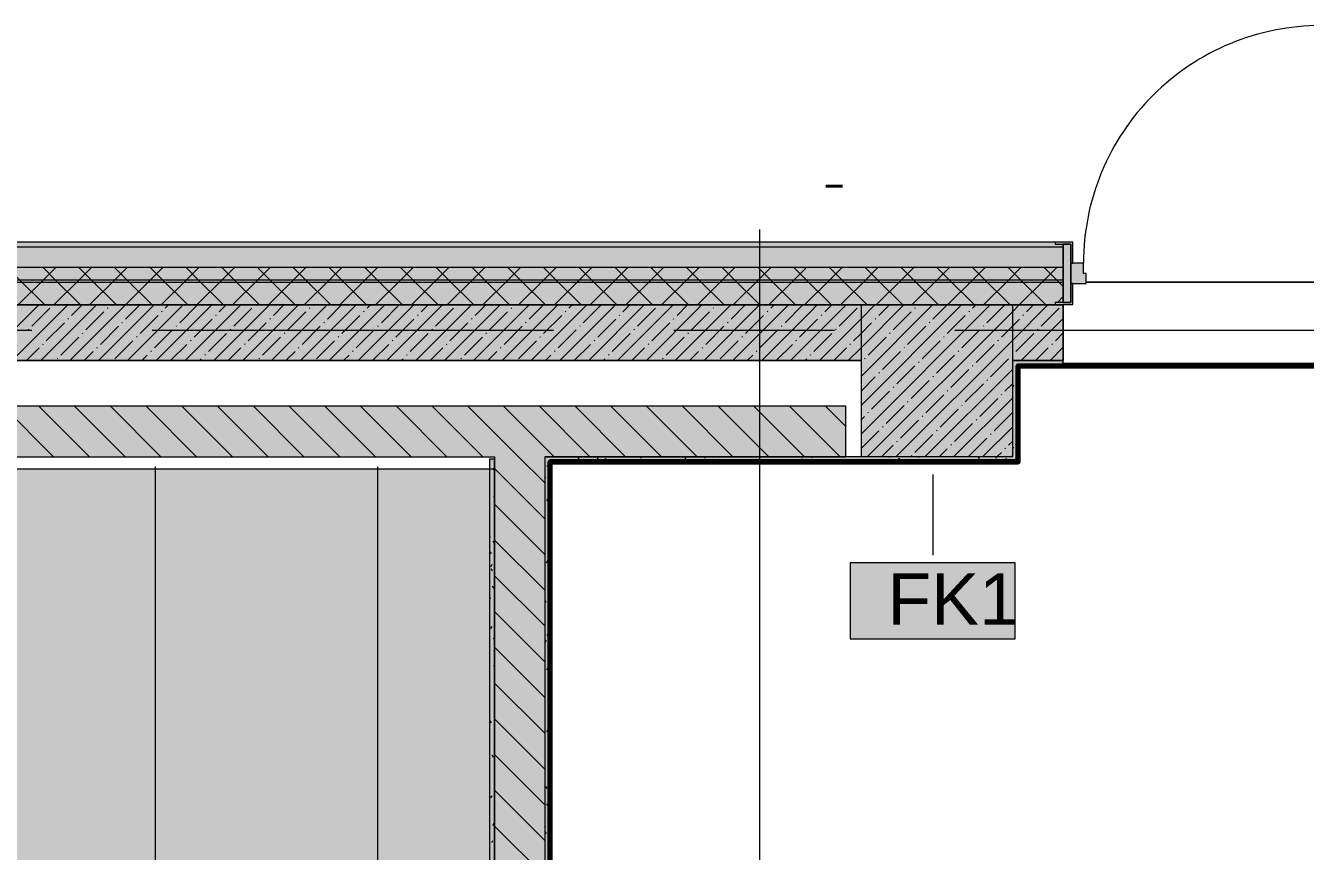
# Model space of a CAD drawing. Header units: millimetres. Extents: x -3817 to 677485, y -22715 to 103890.
# Drawn here: x 26949 to 32011, y 26850 to 30116 of the extents above; entities that cross this region are included whole.
import ezdxf

# ---------------------------------------------------------------- set-up
doc = ezdxf.new("R2010")
doc.units = ezdxf.units.MM
doc.layers.add('PDF _Геометрия', color=7, linetype='Continuous', true_color=0x1d1d1d)
doc.layers.add('PDF _Сплошная заливка', color=7, linetype='Continuous', true_color=0xffffff)
doc.layers.add('PDF _Текст', color=7, linetype='Continuous')
doc.styles.add('PDF GOST-Common', font='arial.ttf')

msp = doc.modelspace()

# ---------------------------------------------------------------- hatches: boundary and pattern name
at = {"layer": 'PDF _Сплошная заливка', "transparency": 33554559}
h = msp.add_hatch(color=256, dxfattribs=at)
h.paths.add_polyline_path([(13953.3, 29011.3), (13973.3, 29011.3), (13973.3, 29241.3), (15353.5, 29241.3), (15353.5, 29261.4), (13953.3, 29261.4), (13953.3, 29061.3)], flags=0)
h.paths.add_polyline_path([(34033.7, 29241.3), (34103.3, 29241.3), (34103.3, 29261.4), (32185.3, 29259.3), (32185.3, 29251.3), (32153.3, 29251.3), (32153.3, 29241.3), (34003.3, 29241.3)], flags=0)
h.paths.add_polyline_path([(22153.3, 29241.3), (31053.3, 29241.3), (31053.3, 29251.3), (31021.3, 29251.3), (31021.3, 29259.3), (22153.3, 29261.4)], flags=0)
h.paths.add_polyline_path([(18953.5, 29241.3), (18953.5, 29261.4), (18053.5, 29261.4), (18053.5, 29241.3), (18893.2, 29241.3)], flags=0)
h.paths.add_polyline_path([(20251.9, 29241.3), (20453.3, 29241.3), (20453.3, 29261.4), (19853.5, 29261.4), (19853.5, 29241.3)], flags=0)
h.paths.add_polyline_path([(17153.5, 29241.3), (17153.5, 29261.4), (16253.5, 29261.4), (16253.5, 29241.3), (16855.1, 29241.3)], flags=0)
h = msp.add_hatch(color=256, dxfattribs=at)
h.paths.add_polyline_path([(33838.7, 29161.3), (34083.3, 29161.3), (34083.3, 29241.3), (32153.3, 29241.3), (32153.3, 29161.3), (33633.3, 29161.3)], flags=0)
h.paths.add_polyline_path([(31053.3, 29161.3), (31053.3, 29241.3), (22153.3, 29241.3), (22153.3, 29161.3), (30053.3, 29161.3)], flags=0)
h.paths.add_polyline_path([(18953.5, 29161.3), (18953.5, 29241.3), (18053.5, 29241.3), (18053.5, 29161.3), (18893.2, 29161.3)], flags=0)
h.paths.add_polyline_path([(16253.5, 29161.3), (17153.5, 29161.3), (17153.5, 29241.3), (16253.5, 29241.3), (16253.5, 29191.3)], flags=0)
h.paths.add_polyline_path([(15353.5, 29161.3), (15353.5, 29241.3), (13973.3, 29241.3), (13973.3, 29161.3), (15036.6, 29161.3)], flags=0)
h.paths.add_polyline_path([(19853.5, 29161.3), (20453.3, 29161.3), (20453.3, 29241.3), (19853.5, 29241.3), (19853.5, 29191.3)], flags=0)
h = msp.add_hatch(color=256, dxfattribs=at)
h.paths.add_polyline_path([(32123.3, 29176.4), (32123.3, 29251.3), (32185.3, 29251.3), (32185.3, 29259.3), (32115.3, 29259.3), (32115.3, 29176.4)], flags=0)
h.paths.add_polyline_path([(31083.3, 29176.4), (31091.3, 29176.4), (31091.3, 29259.3), (31021.3, 29259.3), (31021.3, 29251.3), (31083.3, 29251.3), (31083.3, 29191.3)], flags=0)
h = msp.add_hatch(color=256, dxfattribs=at)
h.paths.add_polyline_path([(22969.2, 29111.3), (31053.3, 29111.3), (31053.3, 29161.3), (22153.3, 29161.3), (22153.3, 29111.3)], flags=0)
h.paths.add_polyline_path([(33853.3, 29111.3), (34003.3, 29111.3), (34003.3, 29161.3), (32153.3, 29161.3), (32153.3, 29111.3), (33838.7, 29111.3)], flags=0)
h.paths.add_polyline_path([(20251.9, 29111.3), (20453.3, 29111.3), (20453.3, 29161.3), (19853.5, 29161.3), (19853.5, 29111.3)], flags=0)
h.paths.add_polyline_path([(18893.2, 29111.3), (18953.5, 29111.3), (18953.5, 29161.3), (18053.5, 29161.3), (18053.5, 29111.3), (18213.8, 29111.3)], flags=0)
h.paths.add_polyline_path([(15353.5, 29111.3), (15353.5, 29161.3), (13973.3, 29161.3), (13973.3, 29111.3), (14817.1, 29111.3)], flags=0)
h.paths.add_polyline_path([(16855.1, 29111.3), (17153.5, 29111.3), (17153.5, 29161.3), (16253.5, 29161.3), (16253.5, 29111.3), (16842.2, 29111.3)], flags=0)
h = msp.add_hatch(color=256, dxfattribs=at)
h.paths.add_polyline_path([(32063.3, 29096.3), (32123.3, 29096.3), (32123.3, 29176.4), (32073.3, 29176.4), (32073.3, 29136.3), (32063.3, 29136.3), (32063.3, 29111.3)], flags=0)
h.paths.add_polyline_path([(31133.3, 29096.3), (31143.3, 29096.3), (31143.3, 29136.3), (31133.3, 29136.3), (31133.3, 29176.4), (31083.3, 29176.4), (31083.3, 29096.3), (31121.3, 29096.3)], flags=0)
h = msp.add_hatch(color=256, dxfattribs=at)
h.paths.add_polyline_path([(32153.3, 29011.3), (33953.3, 29011.3), (33953.3, 29111.3), (32153.3, 29111.3), (32153.3, 29021.3), (32185.3, 29021.3), (32185.3, 29013.3), (32153.3, 29013.3)], flags=0)
h.paths.add_polyline_path([(29003.3, 29011.3), (31021.3, 29013.3), (31021.3, 29021.3), (31053.3, 29021.3), (31053.3, 29111.3), (22153.3, 29111.3), (22153.3, 29011.3), (28803.3, 29011.3)], flags=0)
h.paths.add_polyline_path([(20453.3, 29011.3), (20453.3, 29111.3), (19853.5, 29111.3), (19853.5, 29011.3), (20251.9, 29011.3)], flags=0)
h.paths.add_polyline_path([(14553.3, 29011.3), (15353.5, 29011.3), (15353.5, 29111.3), (13973.3, 29111.3), (13973.3, 29011.3), (14137.8, 29011.3)], flags=0)
h.paths.add_polyline_path([(16253.5, 29011.3), (17153.5, 29011.3), (17153.5, 29111.3), (16253.5, 29111.3)], flags=0)
h.paths.add_polyline_path([(18953.5, 29011.3), (18953.5, 29111.3), (18053.5, 29111.3), (18053.5, 29011.3), (18893.2, 29011.3)], flags=0)
h = msp.add_hatch(color=256, dxfattribs=at)
h.paths.add_polyline_path([(32185.3, 29013.3), (32185.3, 29021.3), (32123.3, 29022.4), (32123.3, 29096.3), (32115.3, 29096.3), (32115.3, 29013.3), (32153.3, 29013.3)], flags=0)
h.paths.add_polyline_path([(31021.3, 29013.3), (31091.3, 29013.3), (31091.3, 29096.3), (31083.3, 29096.3), (31083.3, 29021.3), (31021.3, 29021.3)], flags=0)
for points in [[(28803.3, 28791.3), (30053.3, 28791.3), (30053.3, 29011.3), (26653.3, 29011.3), (26653.3, 28791.3), (28404, 28791.3)], [(29003.3, 28410.9), (30193.3, 28410.9), (30193.3, 28610.9), (26653.3, 28610.9), (26653.3, 28411.3), (28803.3, 28410.9)], [(29018.9, 28391.3), (30853.3, 28391.3), (30853.3, 28411.3), (29003.3, 28410.9), (29003.3, 28391.3)], [(29011.8, 22011.3), (29023.3, 22011.3), (29023.3, 28391.3), (29003.3, 28391.3), (29003.3, 22011.3)]]:
    msp.add_hatch(color=256, dxfattribs=at).paths.add_polyline_path(points)
h = msp.add_hatch(color=256, dxfattribs=at)
h.paths.add_polyline_path([(31053.3, 28791.3), (31053.3, 29011.3), (30853.3, 29011.3), (30853.3, 28791.3), (31053.2, 28791.3)], flags=0)
h.paths.add_polyline_path([(33253.3, 28791.3), (33253.3, 29011.3), (32153.3, 29011.3), (32153.3, 28791.3), (33002.7, 28791.3)], flags=0)
h.paths.add_polyline_path([(30053.3, 28791.3), (30253.3, 28793.1), (30253.3, 29011.3), (30053.3, 29011.3), (30053.3, 28793.6)], flags=0)
h = msp.add_hatch(color=256, dxfattribs=at)
h.paths.add_polyline_path([(32719.7, 28771.3), (32732.7, 28771.8), (32732.7, 28791.3), (32153.3, 28791.3), (32153.3, 28771.3), (32480, 28771.3)], flags=0)
h.paths.add_polyline_path([(31053.3, 28771.3), (31053.3, 28791.3), (30873.3, 28791.3), (30873.3, 28771.3), (30886.3, 28771.3)], flags=0)
at = {"layer": 'PDF _Сплошная заливка', "true_color": 0xd9d9d9, "transparency": 33554559}
msp.add_hatch(color=254, dxfattribs=at).paths.add_polyline_path([(28803.3, 22411.3), (28803.3, 28361.3), (23938.3, 28361.3), (23938.3, 28358.6), (23953.3, 28358.4), (23953.3, 28341.4), (23143.1, 28341.4), (25289.8, 25615.5), (24981.3, 25038.2), (25900.6, 25809.5), (25635.7, 25176.2), (27813.1, 22411.3), (28783.3, 22411.3)])

# ---------------------------------------------------------------- linework, layer by layer
at = {"layer": 'PDF _Геометрия', "color": 1, "lineweight": 40}
msp.add_lwpolyline([(30114.6, 29480.8), (30180, 29480.8)], dxfattribs=at)
at = {"layer": 'PDF _Геометрия', "color": 253, "lineweight": 9, "true_color": 0xaaaaaa}
for points in [[(29853.3, 24976), (29853.3, 26809.4), (29853.3, 29309.4)], [(26338.1, 28911.3), (26973.1, 28911.3)], [(27449.4, 28911.3), (29036.9, 28911.3)], [(29513.1, 28911.3), (30148.1, 28911.3)], [(30624.4, 28911.3), (31603.3, 28911.3), (34103.3, 28911.3)], [(27462.3, 22411.3), (27462.3, 28371.3)], [(28342.3, 22411.3), (28342.3, 28371.3)]]:
    msp.add_lwpolyline(points, dxfattribs=at)
at = {"layer": 'PDF _Геометрия', "color": 9, "lineweight": 9, "true_color": 0xc0c0c0}
for points in [[(22153.3, 29191.3), (22153.3, 29091.3), (22153.3, 29261.4), (31053.3, 29261.4)], [(31053.3, 29021.3), (31053.3, 29251.3)], [(22153.3, 29011.3), (30053.3, 29011.3), (26653.3, 29011.3), (26653.3, 28791.3), (30053.3, 28791.3), (30253.3, 28791.3), (26653.3, 28791.3)], [(33632.3, 23891.3), (33253.3, 23891.3), (33253.3, 23911.3), (33633.3, 23911.3), (33633.3, 23891.3), (33653.3, 23891.3), (33653.3, 22031.3), (33653.3, 22011.3), (29023.3, 22011.3), (29003.3, 22011.3), (29003.3, 28391.3), (29003.3, 28411.3), (30853.3, 28411.3), (30853.3, 28791.3), (31053.3, 28791.3), (31053.3, 29011.3)], [(31053.3, 29011.3), (31053.3, 28791.3), (30873.3, 28791.3), (30853.3, 28791.3)], [(31053.3, 28771.3), (31053.3, 28791.3)], [(33653.3, 22011.3), (29003.3, 22011.3), (29003.3, 28410.9), (30193.3, 28410.9), (30193.3, 28610.9), (26653.3, 28610.9)], [(26593.3, 28410.9), (28803.3, 28410.9), (28803.3, 17111.3), (22753.3, 17111.3), (22753.3, 16891.3), (24383.3, 16891.3), (24383.3, 15911.3), (23033.3, 15911.3), (23033.3, 16511.3), (23033.3, 16711.3), (22753.3, 16711.3), (22753.3, 16511.3), (22833.3, 16511.3), (22833.3, 15911.3), (22833.3, 15691.3), (22833.3, 16491.3), (22833.3, 16511.3), (22153.3, 16511.3), (22153.3, 17111.3), (22153.3, 17121.3), (22133.3, 17121.3), (22133.3, 17111.3), (22133.3, 16491.3), (22153.3, 16491.3)], [(29023.3, 28391.3), (30853.3, 28391.3), (30873.3, 28391.3)]]:
    msp.add_lwpolyline(points, dxfattribs=at)
at = {"layer": 'PDF _Геометрия', "color": 7, "lineweight": 9}
for points in [[(22153.3, 29241.3), (31053.3, 29241.3)], [(22153.3, 29161.3), (31053.3, 29161.3)], [(22153.3, 29111.3), (31053.3, 29111.3)], [(22153.3, 29101.3), (31053.3, 29101.3)], [(30873.3, 28771.3), (30886.3, 28771.3), (31053.3, 28771.3)], [(30873.3, 28391.3), (30873.3, 28770.3)], [(29023.3, 22031.3), (29023.3, 28390.3)], [(30537, 28341.1), (30537, 28021.1)]]:
    msp.add_lwpolyline(points, dxfattribs=at)
at = {"layer": 'PDF _Геометрия', "color": 253, "lineweight": 9, "true_color": 0xaaaaaa}
for points in [[(31021.3, 29251.3), (31083.3, 29251.3), (31083.3, 29176.4), (31091.3, 29176.4), (31091.3, 29259.3), (31021.3, 29259.3)], [(31021.3, 29021.3), (31021.3, 29013.3), (31091.3, 29013.3), (31091.3, 29096.3), (31083.3, 29096.3), (31083.3, 29021.3)]]:
    msp.add_lwpolyline(points, close=True, dxfattribs=at)
at = {"layer": 'PDF _Геометрия', "color": 253, "lineweight": 13, "true_color": 0xaaaaaa}
for points in [[(31083.3, 29021.3), (31083.3, 29251.3), (31053.3, 29251.3), (31053.3, 29021.3)], [(31133.3, 29176.4), (31083.3, 29176.4), (31083.3, 29096.3), (31143.3, 29096.3), (31143.3, 29136.3), (31133.3, 29136.3)]]:
    msp.add_lwpolyline(points, close=True, dxfattribs=at)
at = {"layer": 'PDF _Геометрия', "lineweight": 9}
for points in [[(27024.8, 29011.3), (26924.8, 29111.3), (26874.8, 29161.3)], [(26919, 29011.3), (27019, 29111.3), (27069, 29161.3)], [(27166.2, 29011.3), (27066.2, 29111.3), (27016.2, 29161.3)], [(27060.4, 29011.3), (27160.4, 29111.3), (27210.4, 29161.3)], [(27123.3, 28791.3), (27343.3, 29011.3), (27443.3, 29111.3), (27493.3, 29161.3)], [(27307.6, 29011.3), (27207.6, 29111.3), (27157.6, 29161.3)], [(27201.8, 29011.3), (27301.8, 29111.3), (27351.8, 29161.3)], [(27449.1, 29011.3), (27349.1, 29111.3), (27299.1, 29161.3)], [(27590.5, 29011.3), (27490.5, 29111.3), (27440.5, 29161.3)], [(27484.7, 29011.3), (27584.7, 29111.3), (27634.7, 29161.3)], [(27731.9, 29011.3), (27631.9, 29111.3), (27581.9, 29161.3)], [(27626.1, 29011.3), (27726.1, 29111.3), (27776.1, 29161.3)], [(27873.3, 29011.3), (27773.3, 29111.3), (27723.3, 29161.3)], [(27767.5, 29011.3), (27867.5, 29111.3), (27917.5, 29161.3)], [(28014.7, 29011.3), (27914.7, 29111.3), (27864.7, 29161.3)], [(27908.9, 29011.3), (28008.9, 29111.3), (28058.9, 29161.3)], [(28156.2, 29011.3), (28056.2, 29111.3), (28006.2, 29161.3)], [(28050.4, 29011.3), (28150.4, 29111.3), (28200.4, 29161.3)], [(28297.6, 29011.3), (28197.6, 29111.3), (28147.6, 29161.3)], [(28191.8, 29011.3), (28291.8, 29111.3), (28341.8, 29161.3)], [(28439, 29011.3), (28339, 29111.3), (28289, 29161.3)], [(28333.2, 29011.3), (28433.2, 29111.3), (28483.2, 29161.3)], [(28580.4, 29011.3), (28480.4, 29111.3), (28430.4, 29161.3)], [(28474.6, 29011.3), (28574.6, 29111.3), (28624.6, 29161.3)], [(28721.9, 29011.3), (28621.9, 29111.3), (28571.9, 29161.3)], [(28616.1, 29011.3), (28716.1, 29111.3), (28766.1, 29161.3)], [(28863.3, 29011.3), (28763.3, 29111.3), (28713.3, 29161.3)], [(28757.5, 29011.3), (28857.5, 29111.3), (28907.5, 29161.3)], [(29004.7, 29011.3), (28904.7, 29111.3), (28854.7, 29161.3)], [(28898.9, 29011.3), (28998.9, 29111.3), (29048.9, 29161.3)], [(29146.1, 29011.3), (29046.1, 29111.3), (28996.1, 29161.3)], [(29040.3, 29011.3), (29140.3, 29111.3), (29190.3, 29161.3)], [(29287.5, 29011.3), (29187.5, 29111.3), (29137.5, 29161.3)], [(29181.7, 29011.3), (29281.7, 29111.3), (29331.7, 29161.3)], [(29429, 29011.3), (29329, 29111.3), (29279, 29161.3)], [(29323.2, 29011.3), (29423.2, 29111.3), (29473.2, 29161.3)], [(29570.4, 29011.3), (29470.4, 29111.3), (29420.4, 29161.3)], [(29464.6, 29011.3), (29564.6, 29111.3), (29614.6, 29161.3)], [(29711.8, 29011.3), (29611.8, 29111.3), (29561.8, 29161.3)], [(29606, 29011.3), (29706, 29111.3), (29756, 29161.3)], [(29853.2, 29011.3), (29753.2, 29111.3), (29703.2, 29161.3)], [(29747.4, 29011.3), (29847.4, 29111.3), (29897.4, 29161.3)], [(29994.6, 29011.3), (29894.6, 29111.3), (29844.6, 29161.3)], [(29888.8, 29011.3), (29988.8, 29111.3), (30038.8, 29161.3)], [(30136.1, 29011.3), (30036.1, 29111.3), (29986.1, 29161.3)], [(30030.3, 29011.3), (30130.3, 29111.3), (30180.3, 29161.3)], [(30277.5, 29011.3), (30177.5, 29111.3), (30127.5, 29161.3)], [(30171.7, 29011.3), (30271.7, 29111.3), (30321.7, 29161.3)], [(30418.9, 29011.3), (30318.9, 29111.3), (30268.9, 29161.3)], [(30313.1, 29011.3), (30413.1, 29111.3), (30463.1, 29161.3)], [(30560.3, 29011.3), (30460.3, 29111.3), (30410.3, 29161.3)], [(30454.5, 29011.3), (30554.5, 29111.3), (30604.5, 29161.3)], [(30701.8, 29011.3), (30601.8, 29111.3), (30551.8, 29161.3)], [(30596, 29011.3), (30696, 29111.3), (30746, 29161.3)], [(30843.2, 29011.3), (30743.2, 29111.3), (30693.2, 29161.3)], [(30737.4, 29011.3), (30837.4, 29111.3), (30887.4, 29161.3)], [(30984.6, 29011.3), (30884.6, 29111.3), (30834.6, 29161.3)], [(30878.8, 29011.3), (30978.8, 29111.3), (31028.8, 29161.3)], [(31053.3, 29084.1), (31026, 29111.3), (30976, 29161.3)], [(26781.1, 28791.3), (27001.1, 29011.3)], [(26895.2, 28791.3), (27115.2, 29011.3)], [(27009.2, 28791.3), (27229.2, 29011.3)], [(27130.4, 28969.5), (27172.2, 29011.3)], [(27237.3, 28791.3), (27457.3, 29011.3)], [(27344.2, 28955.3), (27400.3, 29011.3)], [(27351.4, 28791.3), (27571.4, 29011.3)], [(27465.4, 28791.3), (27685.4, 29011.3)], [(27501, 28998), (27514.3, 29011.3)], [(27558.1, 28941), (27628.4, 29011.3)], [(27579.5, 28791.3), (27799.5, 29011.3)], [(27693.5, 28791.3), (27913.5, 29011.3)], [(27714.9, 28983.8), (27742.4, 29011.3)], [(27807.6, 28791.3), (28027.6, 29011.3)], [(27921.6, 28791.3), (28141.6, 29011.3)], [(27928.7, 28969.5), (27970.5, 29011.3)], [(28035.7, 28791.3), (28255.7, 29011.3)], [(28142.6, 28955.3), (28198.6, 29011.3)], [(28149.7, 28791.3), (28369.7, 29011.3)], [(28263.8, 28791.3), (28483.8, 29011.3)], [(28299.4, 28998), (28312.7, 29011.3)], [(28356.4, 28941), (28426.7, 29011.3)], [(28377.8, 28791.3), (28597.8, 29011.3)], [(28491.9, 28791.3), (28711.9, 29011.3)], [(28513.2, 28983.8), (28540.8, 29011.3)], [(28605.9, 28791.3), (28825.9, 29011.3)], [(28720, 28791.3), (28940, 29011.3)], [(28727.1, 28969.5), (28768.9, 29011.3)], [(28834, 28791.3), (29054, 29011.3)], [(28940.9, 28955.3), (28997, 29011.3)], [(28948.1, 28791.3), (29168.1, 29011.3)], [(29062.1, 28791.3), (29282.1, 29011.3)], [(29097.7, 28998), (29111, 29011.3)], [(29154.7, 28941), (29225.1, 29011.3)], [(29176.1, 28791.3), (29396.1, 29011.3)], [(29290.2, 28791.3), (29510.2, 29011.3)], [(29311.6, 28983.8), (29339.1, 29011.3)], [(29404.2, 28791.3), (29624.2, 29011.3)], [(29518.3, 28791.3), (29738.3, 29011.3)], [(29525.4, 28969.5), (29567.2, 29011.3)], [(29632.3, 28791.3), (29852.3, 29011.3)], [(29739.3, 28955.3), (29795.3, 29011.3)], [(29746.4, 28791.3), (29966.4, 29011.3)], [(29860.4, 28791.3), (30053.3, 28984.2), (30080.4, 29011.3)], [(29896.1, 28998), (29909.4, 29011.3)], [(29953.1, 28941), (30023.4, 29011.3)], [(29974.5, 28791.3), (30053.3, 28870.1), (30194.5, 29011.3)], [(30088.5, 28791.3), (30253.3, 28956.1), (30308.5, 29011.3)], [(30109.9, 28983.8), (30137.5, 29011.3)], [(30202.6, 28791.3), (30253.3, 28842), (30422.6, 29011.3)], [(30253.3, 28728), (30536.6, 29011.3)], [(30253.3, 28613.9), (30650.7, 29011.3)], [(30253.3, 28499.9), (30764.7, 29011.3)], [(30278.8, 28411.3), (30853.3, 28985.8), (30878.8, 29011.3)], [(30323.8, 28969.5), (30365.6, 29011.3)], [(30392.8, 28411.3), (30853.3, 28871.8), (30992.8, 29011.3)], [(30537.6, 28955.3), (30593.7, 29011.3)], [(30694.4, 28998), (30707.7, 29011.3)], [(30751.4, 28941), (30821.8, 29011.3)], [(30908.3, 28983.8), (30935.8, 29011.3)], [(31020.2, 29011.3), (31022.4, 29013.5)], [(31030.2, 29021.3), (31053.3, 29044.4)], [(26973.6, 28926.8), (27044.8, 28998)], [(27187.4, 28912.5), (27258.7, 28983.8)], [(27272.9, 28998), (27275.3, 29000.4)], [(27401.2, 28898.3), (27472.5, 28969.5)], [(27486.8, 28983.8), (27489.1, 28986.2)], [(27700.6, 28969.5), (27703, 28971.9)], [(27771.9, 28926.8), (27843.2, 28998)], [(27985.7, 28912.5), (28057, 28983.8)], [(28071.3, 28998), (28073.7, 29000.4)], [(28199.6, 28898.3), (28270.9, 28969.5)], [(28285.1, 28983.8), (28287.5, 28986.2)], [(28499, 28969.5), (28501.3, 28971.9)], [(28570.2, 28926.8), (28641.5, 28998)], [(28784.1, 28912.5), (28855.4, 28983.8)], [(28869.6, 28998), (28872, 29000.4)], [(28997.9, 28898.3), (29069.2, 28969.5)], [(29083.5, 28983.8), (29085.8, 28986.2)], [(29297.3, 28969.5), (29299.7, 28971.9)], [(29368.6, 28926.8), (29439.9, 28998)], [(29582.4, 28912.5), (29653.7, 28983.8)], [(29668, 28998), (29670.3, 29000.4)], [(29796.3, 28898.3), (29867.6, 28969.5)], [(29881.8, 28983.8), (29884.2, 28986.2)], [(30095.7, 28969.5), (30098, 28971.9)], [(30166.9, 28926.8), (30238.2, 28998)], [(30380.8, 28912.5), (30452.1, 28983.8)], [(30466.3, 28998), (30468.7, 29000.4)], [(30594.6, 28898.3), (30665.9, 28969.5)], [(30680.2, 28983.8), (30682.5, 28986.2)], [(30886.9, 28791.3), (31053.3, 28957.7)], [(30894, 28969.5), (30896.4, 28971.9)], [(30965.3, 28926.8), (31036.6, 28998)], [(26959.3, 28912.5), (26961.7, 28914.9)], [(27030.6, 28869.7), (27101.9, 28941)], [(27116.1, 28955.3), (27118.5, 28957.6)], [(27244.4, 28855.5), (27315.7, 28926.8)], [(27330, 28941), (27332.3, 28943.4)], [(27458.3, 28841.2), (27529.5, 28912.5)], [(27543.8, 28926.8), (27546.2, 28929.1)], [(27615.1, 28884), (27686.4, 28955.3)], [(27757.6, 28912.5), (27760, 28914.9)], [(27828.9, 28869.7), (27900.2, 28941)], [(27914.5, 28955.3), (27916.8, 28957.6)], [(28042.8, 28855.5), (28114, 28926.8)], [(28128.3, 28941), (28130.7, 28943.4)], [(28256.6, 28841.2), (28327.9, 28912.5)], [(28342.1, 28926.8), (28344.5, 28929.1)], [(28413.4, 28884), (28484.7, 28955.3)], [(28556, 28912.5), (28558.4, 28914.9)], [(28627.3, 28869.7), (28698.6, 28941)], [(28712.8, 28955.3), (28715.2, 28957.6)], [(28841.1, 28855.5), (28912.4, 28926.8)], [(28926.6, 28941), (28929, 28943.4)], [(29055, 28841.2), (29126.2, 28912.5)], [(29140.5, 28926.8), (29142.9, 28929.1)], [(29211.8, 28884), (29283.1, 28955.3)], [(29354.3, 28912.5), (29356.7, 28914.9)], [(29425.6, 28869.7), (29496.9, 28941)], [(29511.2, 28955.3), (29513.5, 28957.6)], [(29639.5, 28855.5), (29710.7, 28926.8)], [(29725, 28941), (29727.4, 28943.4)], [(29853.3, 28841.2), (29924.6, 28912.5)], [(29938.8, 28926.8), (29941.2, 28929.1)], [(30010.1, 28884), (30053.3, 28927.1), (30081.4, 28955.3)], [(30152.7, 28912.5), (30155, 28914.9)], [(30224, 28869.7), (30253.3, 28899), (30295.2, 28941)], [(30309.5, 28955.3), (30311.9, 28957.6)], [(30437.8, 28855.5), (30509.1, 28926.8)], [(30523.3, 28941), (30525.7, 28943.4)], [(30651.6, 28841.2), (30722.9, 28912.5)], [(30737.2, 28926.8), (30739.6, 28929.1)], [(30808.5, 28884), (30853.3, 28928.8), (30879.7, 28955.3)], [(30951, 28912.5), (30953.4, 28914.9)], [(27016.3, 28855.5), (27018.7, 28857.9)], [(27087.6, 28812.7), (27158.9, 28884)], [(27173.1, 28898.3), (27175.5, 28900.6)], [(27301.4, 28798.5), (27372.7, 28869.7)], [(27387, 28884), (27389.4, 28886.4)], [(27600.8, 28869.7), (27603.2, 28872.1)], [(27672.1, 28827), (27743.4, 28898.3)], [(27814.7, 28855.5), (27817, 28857.9)], [(27886, 28812.7), (27957.2, 28884)], [(27971.5, 28898.3), (27973.9, 28900.6)], [(28099.8, 28798.5), (28171.1, 28869.7)], [(28185.3, 28884), (28187.7, 28886.4)], [(28399.2, 28869.7), (28401.5, 28872.1)], [(28470.5, 28827), (28541.7, 28898.3)], [(28613, 28855.5), (28615.4, 28857.9)], [(28684.3, 28812.7), (28755.6, 28884)], [(28769.8, 28898.3), (28772.2, 28900.6)], [(28898.1, 28798.5), (28969.4, 28869.7)], [(28983.7, 28884), (28986, 28886.4)], [(29197.5, 28869.7), (29199.9, 28872.1)], [(29268.8, 28827), (29340.1, 28898.3)], [(29411.4, 28855.5), (29413.7, 28857.9)], [(29482.6, 28812.7), (29553.9, 28884)], [(29568.2, 28898.3), (29570.5, 28900.6)], [(29696.5, 28798.5), (29767.8, 28869.7)], [(29782, 28884), (29784.4, 28886.4)], [(29995.9, 28869.7), (29998.2, 28872.1)], [(30067.1, 28827), (30138.4, 28898.3)], [(30209.7, 28855.5), (30212.1, 28857.9)], [(30281, 28812.7), (30352.3, 28884)], [(30366.5, 28898.3), (30368.9, 28900.6)], [(30494.8, 28798.5), (30566.1, 28869.7)], [(30580.4, 28884), (30582.7, 28886.4)], [(30794.2, 28869.7), (30796.6, 28872.1)], [(30865.5, 28827), (30936.8, 28898.3)], [(31008, 28855.5), (31010.4, 28857.9)], [(31022.3, 28869.7), (31053.3, 28900.7)], [(26952.2, 28791.3), (27002.1, 28841.2)], [(27180.3, 28791.3), (27215.9, 28827)], [(27230.2, 28841.2), (27232.5, 28843.6)], [(27408.4, 28791.3), (27429.8, 28812.7)], [(27444, 28827), (27446.4, 28829.3)], [(27522.4, 28791.3), (27586.6, 28855.5)], [(27657.9, 28812.7), (27660.2, 28815.1)], [(27750.5, 28791.3), (27800.4, 28841.2)], [(27978.6, 28791.3), (28014.3, 28827)], [(28028.5, 28841.2), (28030.9, 28843.6)], [(28206.7, 28791.3), (28228.1, 28812.7)], [(28242.4, 28827), (28244.7, 28829.3)], [(28320.8, 28791.3), (28384.9, 28855.5)], [(28456.2, 28812.7), (28458.6, 28815.1)], [(28548.9, 28791.3), (28598.8, 28841.2)], [(28777, 28791.3), (28812.6, 28827)], [(28826.9, 28841.2), (28829.2, 28843.6)], [(29005.1, 28791.3), (29026.4, 28812.7)], [(29040.7, 28827), (29043.1, 28829.3)], [(29119.1, 28791.3), (29183.3, 28855.5)], [(29254.5, 28812.7), (29256.9, 28815.1)], [(29347.2, 28791.3), (29397.1, 28841.2)], [(29575.3, 28791.3), (29610.9, 28827)], [(29625.2, 28841.2), (29627.6, 28843.6)], [(29803.4, 28791.3), (29824.8, 28812.7)], [(29839, 28827), (29841.4, 28829.3)], [(29917.5, 28791.3), (29981.6, 28855.5)], [(30052.9, 28812.7), (30053.3, 28813.1), (30055.3, 28815.1)], [(30145.6, 28791.3), (30195.4, 28841.2)], [(30338, 28755.7), (30409.3, 28827)], [(30423.5, 28841.2), (30425.9, 28843.6)], [(30551.9, 28741.4), (30623.1, 28812.7)], [(30637.4, 28827), (30639.8, 28829.3)], [(30708.7, 28784.2), (30779.9, 28855.5)], [(30851.2, 28812.7), (30853.3, 28814.7)], [(30943.9, 28791.3), (30993.8, 28841.2)], [(31000.9, 28791.3), (31053.3, 28843.7)], [(27073.3, 28798.5), (27075.7, 28800.8)], [(27636.5, 28791.3), (27643.6, 28798.5)], [(27871.7, 28798.5), (27874.1, 28800.8)], [(28434.8, 28791.3), (28441.9, 28798.5)], [(28670, 28798.5), (28672.4, 28800.8)], [(29233.2, 28791.3), (29240.3, 28798.5)], [(29468.4, 28798.5), (29470.8, 28800.8)], [(30031.5, 28791.3), (30038.6, 28798.5)], [(30266.7, 28798.5), (30269.1, 28800.8)], [(30395, 28698.7), (30466.3, 28769.9)], [(30480.6, 28784.2), (30482.9, 28786.6)], [(30506.9, 28411.3), (30853.3, 28757.7)], [(30608.9, 28684.4), (30680.2, 28755.7)], [(30694.4, 28769.9), (30696.8, 28772.3)], [(30765.7, 28727.2), (30837, 28798.5)], [(30253.3, 28670.9), (30309.5, 28727.2)], [(30323.8, 28741.4), (30326.1, 28743.8)], [(30452.1, 28641.6), (30523.3, 28712.9)], [(30537.6, 28727.2), (30540, 28729.6)], [(30751.4, 28712.9), (30753.8, 28715.3)], [(30295.2, 28598.9), (30366.5, 28670.2)], [(30380.8, 28684.4), (30383.1, 28686.8)], [(30509.1, 28584.6), (30580.4, 28655.9)], [(30594.6, 28670.2), (30597, 28672.5)], [(30665.9, 28627.4), (30737.2, 28698.7)], [(30808.5, 28655.9), (30810.8, 28658.3)], [(30822.7, 28670.2), (30853.3, 28700.7)], [(27059.6, 28410.9), (26859.6, 28610.9)], [(27201, 28410.9), (27001, 28610.9)], [(27342.4, 28410.9), (27142.4, 28610.9)], [(27483.9, 28410.9), (27283.9, 28610.9)], [(27625.3, 28410.9), (27425.3, 28610.9)], [(27766.7, 28410.9), (27566.7, 28610.9)], [(27908.1, 28410.9), (27708.1, 28610.9)], [(28049.6, 28410.9), (27849.6, 28610.9)], [(28191, 28410.9), (27991, 28610.9)], [(28332.4, 28410.9), (28132.4, 28610.9)], [(28473.8, 28410.9), (28273.8, 28610.9)], [(28615.2, 28410.9), (28415.2, 28610.9)], [(28756.7, 28410.9), (28556.7, 28610.9)], [(29003.3, 28305.7), (28898.1, 28410.9), (28698.1, 28610.9)], [(29039.5, 28410.9), (28839.5, 28610.9)], [(29180.9, 28410.9), (28980.9, 28610.9)], [(29322.3, 28410.9), (29122.3, 28610.9)], [(29463.8, 28410.9), (29263.8, 28610.9)], [(29605.2, 28410.9), (29405.2, 28610.9)], [(29746.6, 28410.9), (29546.6, 28610.9)], [(29888, 28410.9), (29688, 28610.9)], [(30029.5, 28410.9), (29829.5, 28610.9)], [(30170.9, 28410.9), (29970.9, 28610.9)], [(30193.3, 28529.9), (30112.3, 28610.9)], [(30352.3, 28541.8), (30423.5, 28613.1)], [(30437.8, 28627.4), (30440.2, 28629.8)], [(30620.9, 28411.3), (30853.3, 28643.7)], [(30651.6, 28613.1), (30654, 28615.5)], [(30722.9, 28570.4), (30794.2, 28641.6)], [(30253.3, 28556.9), (30266.7, 28570.4)], [(30281, 28584.6), (30283.4, 28587)], [(30409.3, 28484.8), (30480.6, 28556.1)], [(30494.8, 28570.4), (30497.2, 28572.7)], [(30566.1, 28527.6), (30637.4, 28598.9)], [(30708.7, 28556.1), (30711, 28558.5)], [(30779.9, 28513.3), (30851.2, 28584.6)], [(30253.3, 28442.8), (30323.8, 28513.3)], [(30338, 28527.6), (30340.4, 28530)], [(30551.9, 28513.3), (30554.2, 28515.7)], [(30623.1, 28470.6), (30694.4, 28541.8)], [(30735, 28411.3), (30853.3, 28529.6)], [(30335.8, 28411.3), (30380.8, 28456.3)], [(30395, 28470.6), (30397.4, 28472.9)], [(30466.3, 28427.8), (30537.6, 28499.1)], [(30608.9, 28456.3), (30611.2, 28458.7)], [(30680.2, 28413.5), (30751.4, 28484.8)], [(30765.7, 28499.1), (30768.1, 28501.5)], [(30837, 28456.3), (30853.3, 28472.6)], [(30452.1, 28413.5), (30454.4, 28415.9)], [(30563.9, 28411.3), (30594.6, 28442.1)], [(30792, 28411.3), (30808.5, 28427.8)], [(30822.7, 28442.1), (30825.1, 28444.4)], [(30849, 28411.3), (30853.3, 28415.6)], [(29003.3, 28164.3), (28803.3, 28364.3)], [(29003.3, 28022.8), (28803.3, 28222.8)], [(29003.3, 27881.4), (28803.3, 28081.4)], [(29003.3, 27740), (28803.3, 27940)], [(29003.3, 27598.6), (28803.3, 27798.6)], [(29003.3, 27457.2), (28803.3, 27657.1)], [(29003.3, 27315.7), (28803.3, 27515.7)], [(29003.3, 27174.3), (28803.3, 27374.3)], [(29003.3, 27032.9), (28803.3, 27232.9)], [(29003.3, 26891.5), (28803.3, 27091.5)], [(29003.3, 26750), (28803.3, 26950)]]:
    msp.add_lwpolyline(points, dxfattribs=at)
at = {"layer": 'PDF _Геометрия', "color": 116, "lineweight": 13, "true_color": 0x008040}
msp.add_lwpolyline([(31143.3, 29101.3), (32063.3, 29101.3), (31143.3, 29101.3)], dxfattribs=at)
at = {"layer": 'PDF _Геометрия', "color": 7, "lineweight": 9}
for points in [[(31053.3, 29011.3), (30053.3, 29011.3)], [(30853.3, 29011.3), (30253.3, 29011.3), (30253.3, 28411.3), (30853.3, 28411.3)], [(30863.5, 27991), (30210.4, 27991), (30210.4, 27691), (30863.5, 27691)]]:
    msp.add_lwpolyline(points, close=True, dxfattribs=at)
at = {"layer": 'PDF _Геометрия', "color": 231, "lineweight": 70, "true_color": 0xff80c0}
for points in [[(33613.3, 27141.3), (33613.3, 24532.4), (33233.3, 24532.4), (33232.3, 24532.4), (33232.3, 23891.3), (33232.3, 23890.3), (33632.3, 23890.3), (33632.3, 22032.3), (29024.3, 22032.3), (29024.3, 28390.3), (30873.3, 28390.3), (30874.3, 28390.3), (30874.3, 28770.3), (32731.7, 28770.3), (32731.7, 27141.3), (32731.7, 27140.3), (33612.3, 27140.3), (33612.3, 24532.4), (33613.3, 24532.4)], [(32153.3, 28771.3), (31053.3, 28771.3)], [(30873.3, 28391.3), (29023.3, 28391.3)]]:
    msp.add_lwpolyline(points, dxfattribs=at)
at = {"layer": 'PDF _Геометрия', "color": 231, "lineweight": 9, "true_color": 0xff80c0}
for points in [[(31053.3, 28771.3), (30886.3, 28771.3), (30873.3, 28771.3), (30873.3, 28770.3), (30873.3, 28391.3)], [(29023.3, 28391.3), (29023.3, 28390.3), (29023.3, 22031.3), (29024.3, 22031.3), (33633.3, 22031.3), (33633.3, 22032.3), (33633.3, 23891.3), (33632.3, 23891.3)]]:
    msp.add_lwpolyline(points, dxfattribs=at)
at = {"layer": 'PDF _Геометрия', "color": 253, "lineweight": 9, "true_color": 0x9b9b9b}
for points in [[(31012.5, 28780.1), (31007.5, 28771.4)], [(31026.8, 28788.6), (31025.2, 28791.3)], [(31053.3, 28789.8), (31049.1, 28782.6)], [(30857.1, 28693.9), (30853.3, 28687.2)], [(30853.3, 28672.8), (30855.2, 28672.8)], [(30853.3, 28581.3), (30855.2, 28581.3)], [(30853.3, 28459.4), (30855.2, 28459.4)], [(30869.5, 28451.5), (30864.4, 28460.2)], [(28787.7, 28401.3), (28786.6, 28399.5)], [(29138.2, 28402.2), (29133.1, 28410.9)], [(29206.2, 28406.2), (29203.3, 28411.3)], [(29215, 28410.1), (29210, 28401.4)], [(29247.8, 28395.1), (29242.8, 28403.8)], [(29321.4, 28411.3), (29319.7, 28408.4)], [(29383.9, 28403.3), (29379.2, 28411.3)], [(29561.6, 28400.3), (29556.6, 28409)], [(29567.7, 28411.3), (29565.4, 28407.4)], [(29638.1, 28411.3), (29633.5, 28403.3)], [(29671.3, 28393.2), (29666.3, 28401.9)], [(29943.4, 28409.5), (29942.4, 28411.3)], [(30020.3, 28402.7), (30015.3, 28394)], [(30060.5, 28411.3), (30056.9, 28405.2)], [(30266, 28401.6), (30261, 28392.9)], [(30366.9, 28407.6), (30364.7, 28411.3)], [(30408.5, 28396.5), (30403.5, 28405.2)], [(30412.4, 28411.3), (30412.3, 28411.1)], [(30482.8, 28411.3), (30480.3, 28407.1)], [(30722.3, 28401.7), (30717.2, 28410.4)], [(30790.3, 28405.7), (30787, 28411.3)], [(30831.9, 28394.6), (30826.9, 28403.3)], [(30856, 28448.1), (30853.3, 28443.4)], [(30867.2, 28406.5), (30862.1, 28397.8)], [(28802.8, 28366.6), (28797.7, 28357.8)], [(28803, 28368), (28803.3, 28368)], [(29017.4, 28367.6), (29012.3, 28376.3)], [(29077.3, 28398.5), (29087.4, 28398.5)], [(29168.8, 28398.5), (29178.8, 28398.5)], [(29173.4, 28398.9), (29169, 28391.3)], [(29260.2, 28398.5), (29270.3, 28398.5)], [(29285.2, 28391.3), (29284.5, 28392.6)], [(29419.1, 28397.8), (29415.4, 28391.3)], [(29443.1, 28398.5), (29453.2, 28398.5)], [(29487.2, 28393.8), (29485.8, 28391.3)], [(29534.5, 28398.5), (29544.6, 28398.5)], [(29595.5, 28398.5), (29605.6, 28398.5)], [(29602, 28391.3), (29598.2, 28397.8)], [(29732.9, 28392.7), (29732.2, 28391.3)], [(29747.9, 28398.5), (29758, 28398.5)], [(29839.3, 28398.5), (29849.4, 28398.5)], [(29848.3, 28391.3), (29844, 28398.9)], [(29930.8, 28398.5), (29940.8, 28398.5)], [(30024.3, 28391.3), (30021.7, 28395.9)], [(30113.7, 28398.5), (30123.7, 28398.5)], [(30205.1, 28398.5), (30215.2, 28398.5)], [(30266.1, 28398.5), (30276.1, 28398.5)], [(30334.1, 28397.5), (30330.5, 28391.3)], [(30418.5, 28398.5), (30428.5, 28398.5)], [(30509.9, 28398.5), (30520, 28398.5)], [(30579.8, 28396.4), (30576.8, 28391.3)], [(30601.3, 28398.5), (30611.4, 28398.5)], [(30647.8, 28392.4), (30647.2, 28391.3)], [(30784.2, 28398.5), (30794.3, 28398.5)], [(30869, 28391.3), (30868.5, 28392.1)], [(28803, 28307), (28803.3, 28307)], [(29006.2, 28326), (29003.3, 28331)], [(29018, 28312.7), (29013, 28304)], [(29016.4, 28337.5), (29023.3, 28337.5)], [(28803.3, 28250.7), (28801.2, 28254.4)], [(28803, 28215.6), (28803.3, 28215.6)], [(29013.9, 28244.6), (29008.9, 28235.9)], [(29016.4, 28215.6), (29023.3, 28215.6)], [(29023.3, 28199.8), (29020.1, 28194.3)], [(29016.4, 28124.1), (29023.3, 28124.1)], [(28786.4, 28094.4), (28783.3, 28088.9)], [(28803.2, 28068), (28798.2, 28076.7)], [(29022.5, 28053.8), (29017.5, 28062.5)], [(28792, 28026.3), (28787, 28035)], [(28803, 28032.7), (28803.3, 28032.7)], [(29012.8, 27998.9), (29007.8, 27990.2)], [(29016.4, 28002.2), (29023.3, 28002.2)], [(28793.5, 27984.8), (28788.5, 27976)], [(28796.1, 27958.3), (28791.1, 27967)], [(28803, 27971.7), (28803.3, 27971.7)], [(29023.3, 27956), (29019, 27948.6)], [(28800.2, 27890.3), (28795.2, 27899)], [(28789, 27848.6), (28784, 27857.3)], [(28803, 27880.3), (28803.3, 27880.3)], [(29016.4, 27880.3), (29023.3, 27880.3)], [(29008.4, 27834.5), (29003.4, 27843.2)], [(29016.4, 27788.9), (29023.3, 27788.9)], [(28792.4, 27739), (28787.4, 27730.3)], [(28803.3, 27696.9), (28798.5, 27688.7)], [(28803, 27697.4), (28803.3, 27697.4)], [(29016.5, 27698.4), (29011.5, 27707.1)], [(28786.1, 27670.9), (28783.3, 27675.8)], [(29007.7, 27685.1), (29003.3, 27677.5)], [(29016.4, 27666.9), (29023.3, 27666.9)], [(28803, 27636.5), (28803.3, 27636.5)], [(29003.6, 27617.1), (29003.3, 27616.5)], [(28803.3, 27580.2), (28800.3, 27585.2)], [(28803, 27545), (28803.3, 27545)], [(29014.7, 27575.5), (29009.7, 27566.8)], [(29016.4, 27545), (29023.3, 27545)], [(28803.3, 27514), (28801.5, 27511)], [(29016.4, 27453.6), (29023.3, 27453.6)], [(28791.2, 27357.2), (28786.2, 27365.9)], [(28803, 27362.1), (28803.3, 27362.1)], [(28803, 27301.2), (28803.3, 27301.2)], [(29013.6, 27329.7), (29008.6, 27321)], [(29016.4, 27331.7), (29023.3, 27331.7)], [(29023.3, 27321), (29020.8, 27325.3)], [(28803.3, 27270.1), (28800.4, 27265.2)], [(29023.3, 27285.4), (29019.8, 27279.4)], [(28799.4, 27221.1), (28794.4, 27229.8)], [(28803, 27209.7), (28803.3, 27209.7)], [(29016.4, 27209.7), (29023.3, 27209.7)], [(29022.8, 27138.9), (29017.8, 27147.6)], [(29011.7, 27097.3), (29006.6, 27106)], [(29016.4, 27118.3), (29023.3, 27118.3)], [(29023.3, 27102.5), (29022.8, 27101.7)], [(28793.2, 27069.8), (28788.2, 27061.1)], [(29015.7, 27029.3), (29010.7, 27038)], [(28785.3, 27001.8), (28783.3, 27005.2)], [(28803, 27026.9), (28803.3, 27026.9)], [(29016.4, 26996.4), (29023.3, 26996.4)], [(28800.3, 26960.2), (28795.3, 26951.5)], [(28803, 26965.9), (28803.3, 26965.9)], [(29004.4, 26947.9), (29003.3, 26946)], [(29019.8, 26961.2), (29014.8, 26969.9)], [(28796.2, 26892.1), (28791.2, 26883.4)], [(29008.7, 26919.6), (29003.6, 26928.3)], [(28803, 26874.5), (28803.3, 26874.5)], [(29016.4, 26874.5), (29023.3, 26874.5)], [(29023.3, 26858.7), (29021.7, 26855.9)]]:
    msp.add_lwpolyline(points, dxfattribs=at)
at = {"layer": 'PDF _Геометрия', "color": 9, "lineweight": 9, "true_color": 0xc0c0c0}
msp.add_lwpolyline([(28783.3, 28401.3), (28783.3, 17121.3), (28803.3, 17121.3), (28803.3, 28401.3)], close=True, dxfattribs=at)
at = {"layer": 'PDF _Геометрия', "color": 8, "lineweight": 9, "true_color": 0x808080}
msp.add_lwpolyline([(28803.3, 28361.3), (23127.3, 28361.3), (25289.8, 25615.5), (24981.3, 25038.2), (25900.6, 25809.5), (25635.7, 25176.2), (27813.1, 22411.3), (28803.3, 22411.3)], close=True, dxfattribs=at)
at = {"layer": 'PDF _Геометрия', "color": 253, "lineweight": 9, "true_color": 0xaaaaaa}
msp.add_arc((32073.3, 29176.4), 940, 89.9999, 180.0001, dxfattribs=at)
at = {"layer": 'PDF _Сплошная заливка', "lineweight": 35, "transparency": 33554559}
for points in [[(31083.3, 29021.3), (31083.3, 29251.3), (31053.3, 29021.3), (31053.3, 29251.3)], [(30853.3, 28411.3), (30853.3, 29011.3), (30253.3, 28411.3), (30253.3, 29011.3)], [(30873.3, 28391.3), (30873.3, 28791.3), (30853.3, 28391.3), (30853.3, 28791.3)], [(28803.3, 17121.3), (28803.3, 28401.3), (28783.3, 17121.3), (28783.3, 28401.3)], [(29003.3, 17111.3), (29003.3, 28410.9), (28803.3, 17111.3), (28803.3, 28410.9)]]:
    msp.add_solid(points, dxfattribs=at)
at = {"layer": 'PDF _Сплошная заливка', "lineweight": 9, "transparency": 33554559}
msp.add_solid([(30863.5, 27991), (30210.4, 27991), (30863.5, 27691), (30210.4, 27691)], dxfattribs=at)

# ---------------------------------------------------------------- texts
at = {"layer": 'PDF _Текст', "insert": (30357.5, 27847.6), "char_height": 203.2, "attachment_point": 4, "style": 'PDF GOST-Common'}
msp.add_mtext('FK1', dxfattribs=at)

doc.saveas('drawing.dxf')
